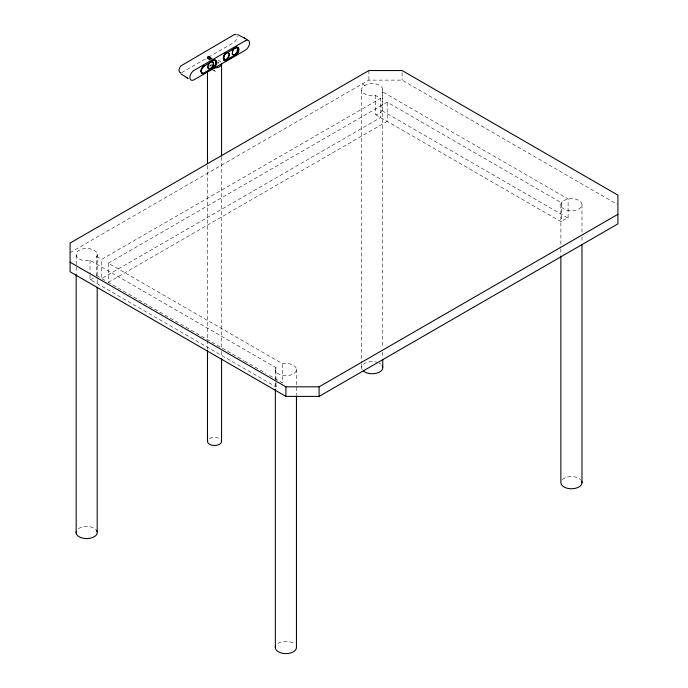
<?xml version="1.0" encoding="UTF-8"?>
<svg xmlns="http://www.w3.org/2000/svg" width="688" height="688" viewBox="0 0 688 688"><rect width="100%" height="100%" fill="white"/><g stroke="black" fill="none" stroke-linecap="round" stroke-linejoin="round"><path stroke-width="0.52" stroke-dasharray="3.44 2.58" d="M181.52 72.593A4.696 2.709 -60 0 0 182.38 72.223L207.277 57.844L208.111 56.407L212.429 58.523M210.27 59.478L207.363 57.801L207.578 58.282L208.86 56.941L208.111 56.502L207.578 57.061L211.087 59.297M217.838 63.631L218.836 61.911L217.331 62.78M96.346 276.198L96.638 256.461L97.128 255.506A10.561 6.097 0 0 0 92.209 249.348A10.561 6.097 0 0 0 80.479 249.624L78.475 250.716A10.561 6.097 0 0 0 78.148 258.146L80.049 259.299A10.561 6.097 0 0 0 87.806 260.623L90.025 260.313L275.957 367.659L275.957 381.505M375.571 95.477L375.76 114.621A10.561 6.097 0 0 0 381.763 111.49L382.614 90.807A10.561 6.097 0 0 0 380.92 86.249L379.071 85.063A10.561 6.097 0 0 0 366.231 84.684L364.176 85.751A10.561 6.097 0 0 0 362.817 92.484A10.561 6.097 0 0 0 373.059 95.787L375.571 95.477L380.559 98.35L380.559 117.519L101.669 278.537L101.669 259.367L380.559 98.35M275.957 367.659L275.561 368.321A10.561 6.097 0 0 0 285.563 375.665A10.561 6.097 0 0 0 296.356 368.691A10.561 6.097 0 0 0 282.596 363.771L108.308 263.203L108.308 282.364L231.564 353.529M90.025 275.217L90.025 279.483L275.957 386.828L278.021 384.669M375.571 114.647L561.468 221.966L563.954 219.575L568.107 218.13L568.107 198.961L382.158 91.616M208.696 56.347L208.937 56.889L233.843 42.51A4.696 2.709 -60 0 0 237.085 36M70.09 252.634L368.897 80.126L402.102 80.126L616.981 204.181M108.308 263.203L387.198 102.185L561.468 202.797L561.468 221.966M108.308 282.364L387.198 121.355L387.198 102.185M78.475 528.668L80.479 527.567A10.561 6.097 0 0 1 96.552 530.31M210.21 65.377L211.474 64.646A1.643 0.946 60 0 0 211.13 65.403M90.025 279.483L90.489 279.414A10.561 6.097 0 0 0 94.299 277.952M208.636 57.672L212.368 59.632M212.497 69.97L216.342 71.784L213.848 70.21M207.578 58.282L209.659 59.469M362.258 83.953L364.803 85.424M382.158 110.777L568.107 218.13M209.023 56.691L212.368 58.618M208.997 56.794L211.99 58.523M208.86 56.941L211.758 58.609M208.516 56.984L211.526 58.79M210.408 58.884L207.518 57.027M208.997 58.437L210.494 59.297M208.541 58.704L210.038 59.564M96.638 256.461L101.669 259.367M96.638 275.63L106.649 281.409M232.492 354.062L243.612 360.486M244.541 361.019L265.852 373.326M269.558 375.467L282.536 382.958L282.536 363.789M208.636 56.45L209.376 56.889M379.071 363.006L380.92 364.193M208.937 56.889L211.233 59.168M207.277 57.844L209.573 60.131M581.988 204.714L581.988 232.621M581.988 236.913L581.988 242.279M560.866 204.714L560.866 247.646M560.866 248.712L560.866 255.153M402.102 72.67L402.102 80.126M382.752 89.216L382.752 347.853M382.752 352.144L382.752 357.511M368.897 70.537L368.897 80.126M361.69 90.188L361.69 362.774M361.69 363.849L361.69 368.14M296.451 369.224L296.451 394.981M275.957 382.571L275.957 386.828M275.346 369.903L275.346 381.711M275.346 382.786L275.346 389.219M221.562 157.156L221.562 347.044M221.562 351.336L221.562 356.702M207.475 165.739L207.475 349.186M97.197 253.915L97.197 278.597M97.197 279.663L97.197 285.03M90.025 260.313L90.025 274.159M76.187 255.196L76.187 265.929M76.187 267.004L76.187 273.437M362.266 369.697A10.561 6.097 0 0 1 364.176 363.694L366.231 362.628A10.561 6.097 0 0 1 376.757 362.146M562.277 479.613A10.561 6.097 0 0 1 580.577 479.613M278.021 643.443A10.561 6.097 0 0 1 294.739 644.174M209.539 438.574A7.043 4.068 0 0 1 219.498 438.574M218.036 60.303A7.043 4.068 0 0 1 221.321 62.771M209.866 66.125A1.643 0.946 60 0 1 211.027 65.455M210.279 66.598A3.526 2.03 60 0 1 209.926 65.592M562.277 201.67L561.219 203.141A10.561 6.097 0 0 0 570.507 210.795A10.561 6.097 0 0 0 581.953 204.181A10.561 6.097 0 0 0 568.692 198.823L566.147 199.434L562.277 201.67"/><path stroke-width="1.03" d="M213.005 60.578L213.942 60.209A4.343 2.511 -60 0 1 215.396 60.518L216.075 62.35L215.258 65.231L216.075 62.35L215.206 60.381A4.343 2.511 -60 0 0 213.039 60.596M238.168 48.504L237.506 52.383C239.622 51.454 236.775 45.606 238.246 48.667M213.005 67.673A4.343 2.511 -60 0 0 215.181 65.377L216.015 63.081M237.42 52.537L238.263 50.241M201.584 68.981L201.274 70.013L203.27 66.366L202.04 67.949M224.064 55.513L223.385 58.136L224.279 60.123M228.33 57.027L229.018 54.292A3.99 2.305 -60 0 0 228.003 52.572M208.774 63.545L208.627 63.76A3.99 2.305 -60 0 0 208.154 64.629M233.034 49.665L233.18 49.459A3.99 2.305 -60 0 1 233.963 48.547M224.279 55.109L225.518 53.526L223.531 56.958L223.824 59.693A4.343 2.511 -60 0 0 226.481 59.925L235.287 54.851A4.343 2.503 -60 0 0 237.936 51.548M204.207 65.661L202.719 67.02L213.34 60.424A4.764 2.752 -60 0 1 215.714 60.183L216.307 60.768A4.764 2.752 -60 0 1 216.385 64.208L215.697 65.738A4.764 2.752 -60 0 1 213.34 68.207M226.455 52.813L224.967 54.18L235.58 47.584A4.764 2.752 -60 0 1 237.962 47.343L238.555 47.919A4.764 2.752 -60 0 1 238.633 51.368L237.936 52.899A4.764 2.752 -60 0 1 235.58 55.367L226.782 60.441A4.773 2.752 -60 0 1 224.426 60.699L223.729 59.968A4.773 2.752 -60 0 1 223.815 56.425L224.408 55.169A4.773 2.752 -60 0 1 226.791 52.649M213.34 68.207L204.542 73.289A4.773 2.752 -60 0 1 202.186 73.539L201.489 72.808A4.773 2.752 -60 0 1 201.567 69.264L202.16 68.009A4.773 2.752 -60 0 1 204.542 65.489M70.09 262.223L285.898 386.819L319.103 386.819L617.91 214.303M319.103 396.4L617.91 223.884L617.91 195.134L402.102 70.537L368.897 70.537L70.09 243.053L70.09 271.803L285.898 396.4L319.103 396.4L319.103 386.819M235.253 47.739L236.19 47.36M237.713 34.606L244.558 38.132M245.487 38.648L243.896 37.754M187.256 77.942L180.789 73.779M188.263 78.544L186.603 77.563M245.22 38.494L247.181 39.698M202.04 72.962L201.137 71.07L201.55 72.515A4.343 2.511 -60 0 0 204.241 72.765L213.039 67.691A4.343 2.511 -60 0 0 215.697 64.388M215.206 60.381L215.697 60.836M223.824 59.693L223.385 58.231L223.437 58.798M232.157 53.698L232.707 54.507A3.99 2.305 -60 0 0 236.964 52.039L237.652 49.312A3.99 2.305 -60 0 0 235.709 47.541M201.584 72.532L201.197 71.638M581.988 244.421L581.988 482.658M560.866 256.228L560.866 482.658A10.561 6.097 0 0 0 572.803 488.712A10.561 6.097 0 0 0 581.635 481.084M382.752 359.652L382.752 367.168M296.451 396.056L296.451 647.167A10.561 6.097 0 0 1 285.107 653.591A10.561 6.097 0 0 1 275.561 646.264M285.898 386.819L285.898 396.4M275.346 389.219L275.346 647.847M221.562 156.09L221.562 63.829A7.043 4.068 0 0 1 221.321 64.878L220.616 65.859A7.043 4.068 0 0 1 214.518 67.897M221.562 358.844L221.562 441.447M207.475 72.412L207.475 163.598M207.475 350.261L207.475 441.447M97.197 287.18L97.197 531.858M76.187 274.512L76.187 533.14M382.175 365.612A10.561 6.097 0 0 1 377.024 373.085A10.561 6.097 0 0 1 363.522 371.116M96.552 530.31A10.561 6.097 0 0 1 92.906 537.431A10.561 6.097 0 0 1 80.049 537.242L78.148 536.09A10.561 6.097 0 0 1 76.256 531.549M235.279 47.756A4.343 2.503 -60 0 1 237.678 47.696M221.321 440.397A7.043 4.068 0 0 1 214.518 445.514A7.043 4.068 0 0 1 207.716 440.397M180.72 72.67A4.696 2.709 -60 0 1 179.061 70.305A4.696 2.709 -60 0 1 180.72 66.022L233.843 34.847L235.502 34.4A4.696 2.709 -60 0 1 236.19 34.615M209.565 62.634A3.99 2.305 -60 0 1 213.246 63.399L212.566 66.134A3.99 2.305 -60 0 1 208.309 68.585L207.613 66.65A3.99 2.305 -60 0 1 207.707 65.996M232.286 51.222A3.99 2.305 -60 0 1 232.561 50.534M228.33 57.027A3.99 2.305 -60 0 1 224.082 59.486L223.385 57.543A3.99 2.305 -60 0 1 223.652 56.21M223.927 55.522A3.99 2.305 -60 0 1 224.408 54.653M226.206 52.864A3.99 2.305 -60 0 1 227.074 52.52M201.283 69.798L201.274 71.853L201.283 69.798M245.461 40.678L193.999 70.391A5.762 3.328 -60 0 0 189.922 77.452A5.762 3.328 -60 0 0 193.999 79.808L245.461 50.095A5.762 3.328 -60 0 0 249.538 43.034A5.762 3.328 -60 0 0 245.461 40.678M211.414 68.215A3.99 2.305 -60 0 0 212.816 61.997A3.99 2.305 -60 0 0 208.06 66.048A3.99 2.305 -60 0 0 211.414 68.215M227.186 59.108A3.99 2.305 -60 0 0 228.588 52.89A3.99 2.305 -60 0 0 223.832 56.941A3.99 2.305 -60 0 0 227.186 59.108M235.821 54.128A3.99 2.305 -60 0 0 237.222 47.911A3.99 2.305 -60 0 0 232.467 51.953A3.99 2.305 -60 0 0 235.821 54.128"/></g></svg>
